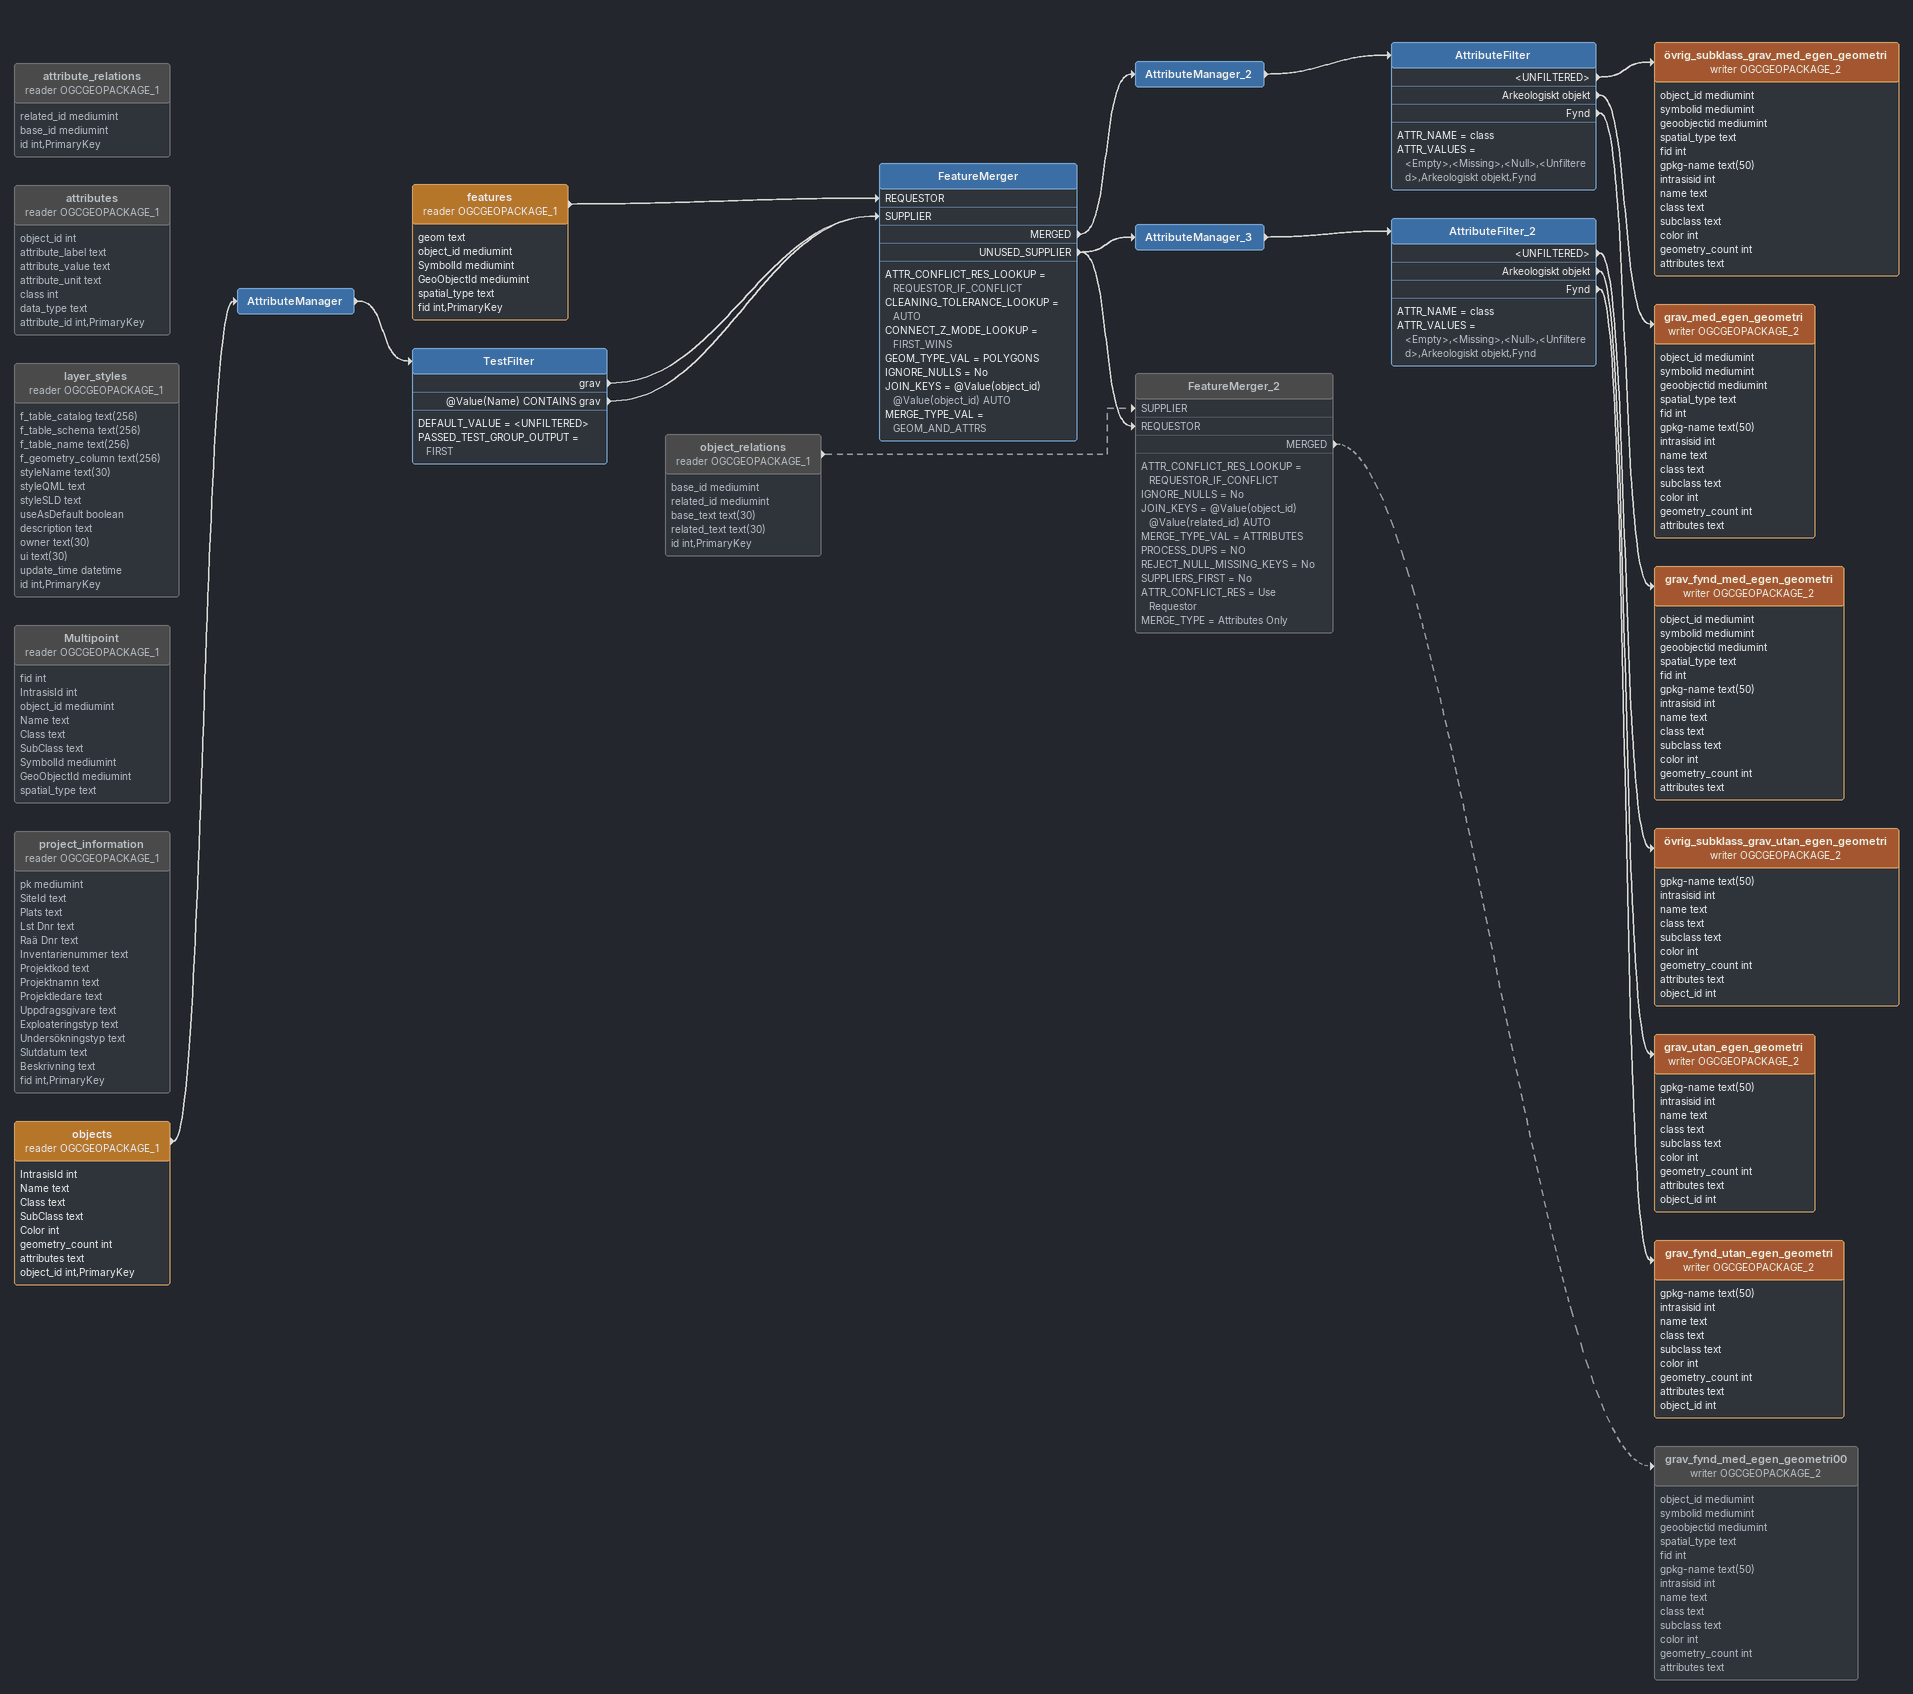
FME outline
objects (reader OGCGEOPACKAGE_1)
    attributes: IntrasisId int, Name text, Class text, SubClass text, Color int, geometry_count int, attributes text, object_id int,PrimaryKey
    -> AttributeManager
AttributeManager
    -> TestFilter
TestFilter
    DEFAULT_VALUE = <UNFILTERED>
    PASSED_TEST_GROUP_OUTPUT = FIRST
    grav -> FeatureMerger [SUPPLIER]
    @Value(Name) CONTAINS grav -> FeatureMerger [SUPPLIER]
attribute_relations (reader OGCGEOPACKAGE_1) [off]
    attributes: related_id mediumint, base_id mediumint, id int,PrimaryKey
attributes (reader OGCGEOPACKAGE_1) [off]
    attributes: object_id int, attribute_label text, attribute_value text, attribute_unit text, class int, data_type text, attribute_id int,PrimaryKey
layer_styles (reader OGCGEOPACKAGE_1) [off]
    attributes: f_table_catalog text(256), f_table_schema text(256), f_table_name text(256), f_geometry_column text(256), styleName text(30), styleQML text, styleSLD text, useAsDefault boolean, description text, owner text(30), ui text(30), update_time datetime, id int,PrimaryKey
Multipoint (reader OGCGEOPACKAGE_1) [off]
    attributes: fid int, IntrasisId int, object_id mediumint, Name text, Class text, SubClass text, SymbolId mediumint, GeoObjectId mediumint, spatial_type text
project_information (reader OGCGEOPACKAGE_1) [off]
    attributes: pk mediumint, SiteId text, Plats text, Lst Dnr text, Raä Dnr text, Inventarienummer text, Projektkod text, Projektnamn text, Projektledare text, Uppdragsgivare text, Exploateringstyp text, Undersökningstyp text, Slutdatum text, Beskrivning text, fid int,PrimaryKey
features (reader OGCGEOPACKAGE_1)
    attributes: geom text, object_id mediumint, SymbolId mediumint, GeoObjectId mediumint, spatial_type text, fid int,PrimaryKey
    -> FeatureMerger [REQUESTOR]
FeatureMerger
    ATTR_CONFLICT_RES_LOOKUP = REQUESTOR_IF_CONFLICT
    CLEANING_TOLERANCE_LOOKUP = AUTO
    CONNECT_Z_MODE_LOOKUP = FIRST_WINS
    GEOM_TYPE_VAL = POLYGONS
    IGNORE_NULLS = No
    JOIN_KEYS = @Value(object_id) @Value(object_id) AUTO
    MERGE_TYPE_VAL = GEOM_AND_ATTRS
    MERGED -> AttributeManager_2
    UNUSED_SUPPLIER -> AttributeManager_3
    UNUSED_SUPPLIER -> FeatureMerger_2 [REQUESTOR]
AttributeManager_2
    -> AttributeFilter
AttributeFilter
    ATTR_NAME = class
    ATTR_VALUES = <Empty>,<Missing>,<Null>,<Unfiltered>,Arkeologiskt objekt,Fynd
    <UNFILTERED> -> övrig_subklass_grav_med_egen_geometri (writer OGCGEOPACKAGE_2)
    Arkeologiskt objekt -> grav_med_egen_geometri (writer OGCGEOPACKAGE_2)
    Fynd -> grav_fynd_med_egen_geometri (writer OGCGEOPACKAGE_2)
övrig_subklass_grav_med_egen_geometri (writer OGCGEOPACKAGE_2)
    attributes: object_id mediumint, symbolid mediumint, geoobjectid mediumint, spatial_type text, fid int, gpkg-name text(50), intrasisid int, name text, class text, subclass text, color int, geometry_count int, attributes text
grav_med_egen_geometri (writer OGCGEOPACKAGE_2)
    attributes: object_id mediumint, symbolid mediumint, geoobjectid mediumint, spatial_type text, fid int, gpkg-name text(50), intrasisid int, name text, class text, subclass text, color int, geometry_count int, attributes text
grav_fynd_med_egen_geometri (writer OGCGEOPACKAGE_2)
    attributes: object_id mediumint, symbolid mediumint, geoobjectid mediumint, spatial_type text, fid int, gpkg-name text(50), intrasisid int, name text, class text, subclass text, color int, geometry_count int, attributes text
AttributeManager_3
    -> AttributeFilter_2
AttributeFilter_2
    ATTR_NAME = class
    ATTR_VALUES = <Empty>,<Missing>,<Null>,<Unfiltered>,Arkeologiskt objekt,Fynd
    <UNFILTERED> -> övrig_subklass_grav_utan_egen_geometri (writer OGCGEOPACKAGE_2)
    Arkeologiskt objekt -> grav_utan_egen_geometri (writer OGCGEOPACKAGE_2)
    Fynd -> grav_fynd_utan_egen_geometri (writer OGCGEOPACKAGE_2)
övrig_subklass_grav_utan_egen_geometri (writer OGCGEOPACKAGE_2)
    attributes: gpkg-name text(50), intrasisid int, name text, class text, subclass text, color int, geometry_count int, attributes text, object_id int
grav_utan_egen_geometri (writer OGCGEOPACKAGE_2)
    attributes: gpkg-name text(50), intrasisid int, name text, class text, subclass text, color int, geometry_count int, attributes text, object_id int
grav_fynd_utan_egen_geometri (writer OGCGEOPACKAGE_2)
    attributes: gpkg-name text(50), intrasisid int, name text, class text, subclass text, color int, geometry_count int, attributes text, object_id int
object_relations (reader OGCGEOPACKAGE_1) [off]
    attributes: base_id mediumint, related_id mediumint, base_text text(30), related_text text(30), id int,PrimaryKey
    -> FeatureMerger_2 [SUPPLIER] [off]
FeatureMerger_2 [off]
    ATTR_CONFLICT_RES_LOOKUP = REQUESTOR_IF_CONFLICT
    IGNORE_NULLS = No
    JOIN_KEYS = @Value(object_id) @Value(related_id) AUTO
    MERGE_TYPE_VAL = ATTRIBUTES
    PROCESS_DUPS = NO
    REJECT_NULL_MISSING_KEYS = No
    SUPPLIERS_FIRST = No
    ATTR_CONFLICT_RES = Use Requestor
    MERGE_TYPE = Attributes Only
    MERGED -> grav_fynd_med_egen_geometri00 (writer OGCGEOPACKAGE_2) [off]
grav_fynd_med_egen_geometri00 (writer OGCGEOPACKAGE_2) [off]
    attributes: object_id mediumint, symbolid mediumint, geoobjectid mediumint, spatial_type text, fid int, gpkg-name text(50), intrasisid int, name text, class text, subclass text, color int, geometry_count int, attributes text
